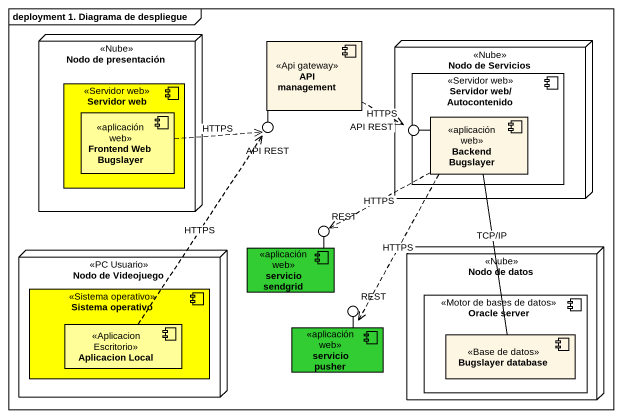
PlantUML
@startuml
mainframe deployment 1. Diagrama de despliegue
node "Nodo de presentación" as Nodo_de_presentación <<Nube>> {
  component "Servidor web" as Servidor_web <<Servidor web>> #FFFF00 {
    component "Frontend Web Bugslayer" as Frontend_Web_Bugslayer <<aplicación web>> #FFFE99
  }
}
component "API management" as API_management <<Api gateway>>
node "Nodo de Servicios" as Nodo_de_Servicios <<Nube>> {
  component "Servidor web/ Autocontenido" as Servidor_web_Autocontenido <<Servidor web>> {
    component "Backend Bugslayer" as Backend_Bugslayer <<aplicación web>>
  }
}
() "API REST" as API_REST
() "API REST" as API_REST_2
() REST
node "Nodo de Videojuego" as Nodo_de_Videojuego <<PC Usuario>> {
  component "Sistema operativo" as Sistema_operativo <<Sistema operativo>> #FFFF00 {
    component "Aplicacion Local" as Aplicacion_Local <<Aplicacion Escritorio>> #FFFE99
  }
}
component "servicio sendgrid" as servicio_sendgrid <<aplicación web>> #32CD32
node "Nodo de datos" as Nodo_de_datos <<Nube>> {
  component "Oracle server" as Oracle_server <<Motor de bases de datos>> {
    component "Bugslayer database" as Bugslayer_database <<Base de datos>>
  }
}
() "REST" as REST_2
component "servicio pusher" as servicio_pusher <<aplicación web>> #32CD32
API_management -- API_REST
Backend_Bugslayer -left- API_REST_2
servicio_sendgrid -up- REST
servicio_pusher -up- REST_2
API_management .right.> API_REST_2 : HTTPS
Frontend_Web_Bugslayer .right.> API_REST : HTTPS
Backend_Bugslayer .left.> REST : HTTPS
Backend_Bugslayer ..> REST_2 : HTTPS
Backend_Bugslayer -- Bugslayer_database : TCP/IP
Aplicacion_Local .up.> API_REST : HTTPS
@enduml
